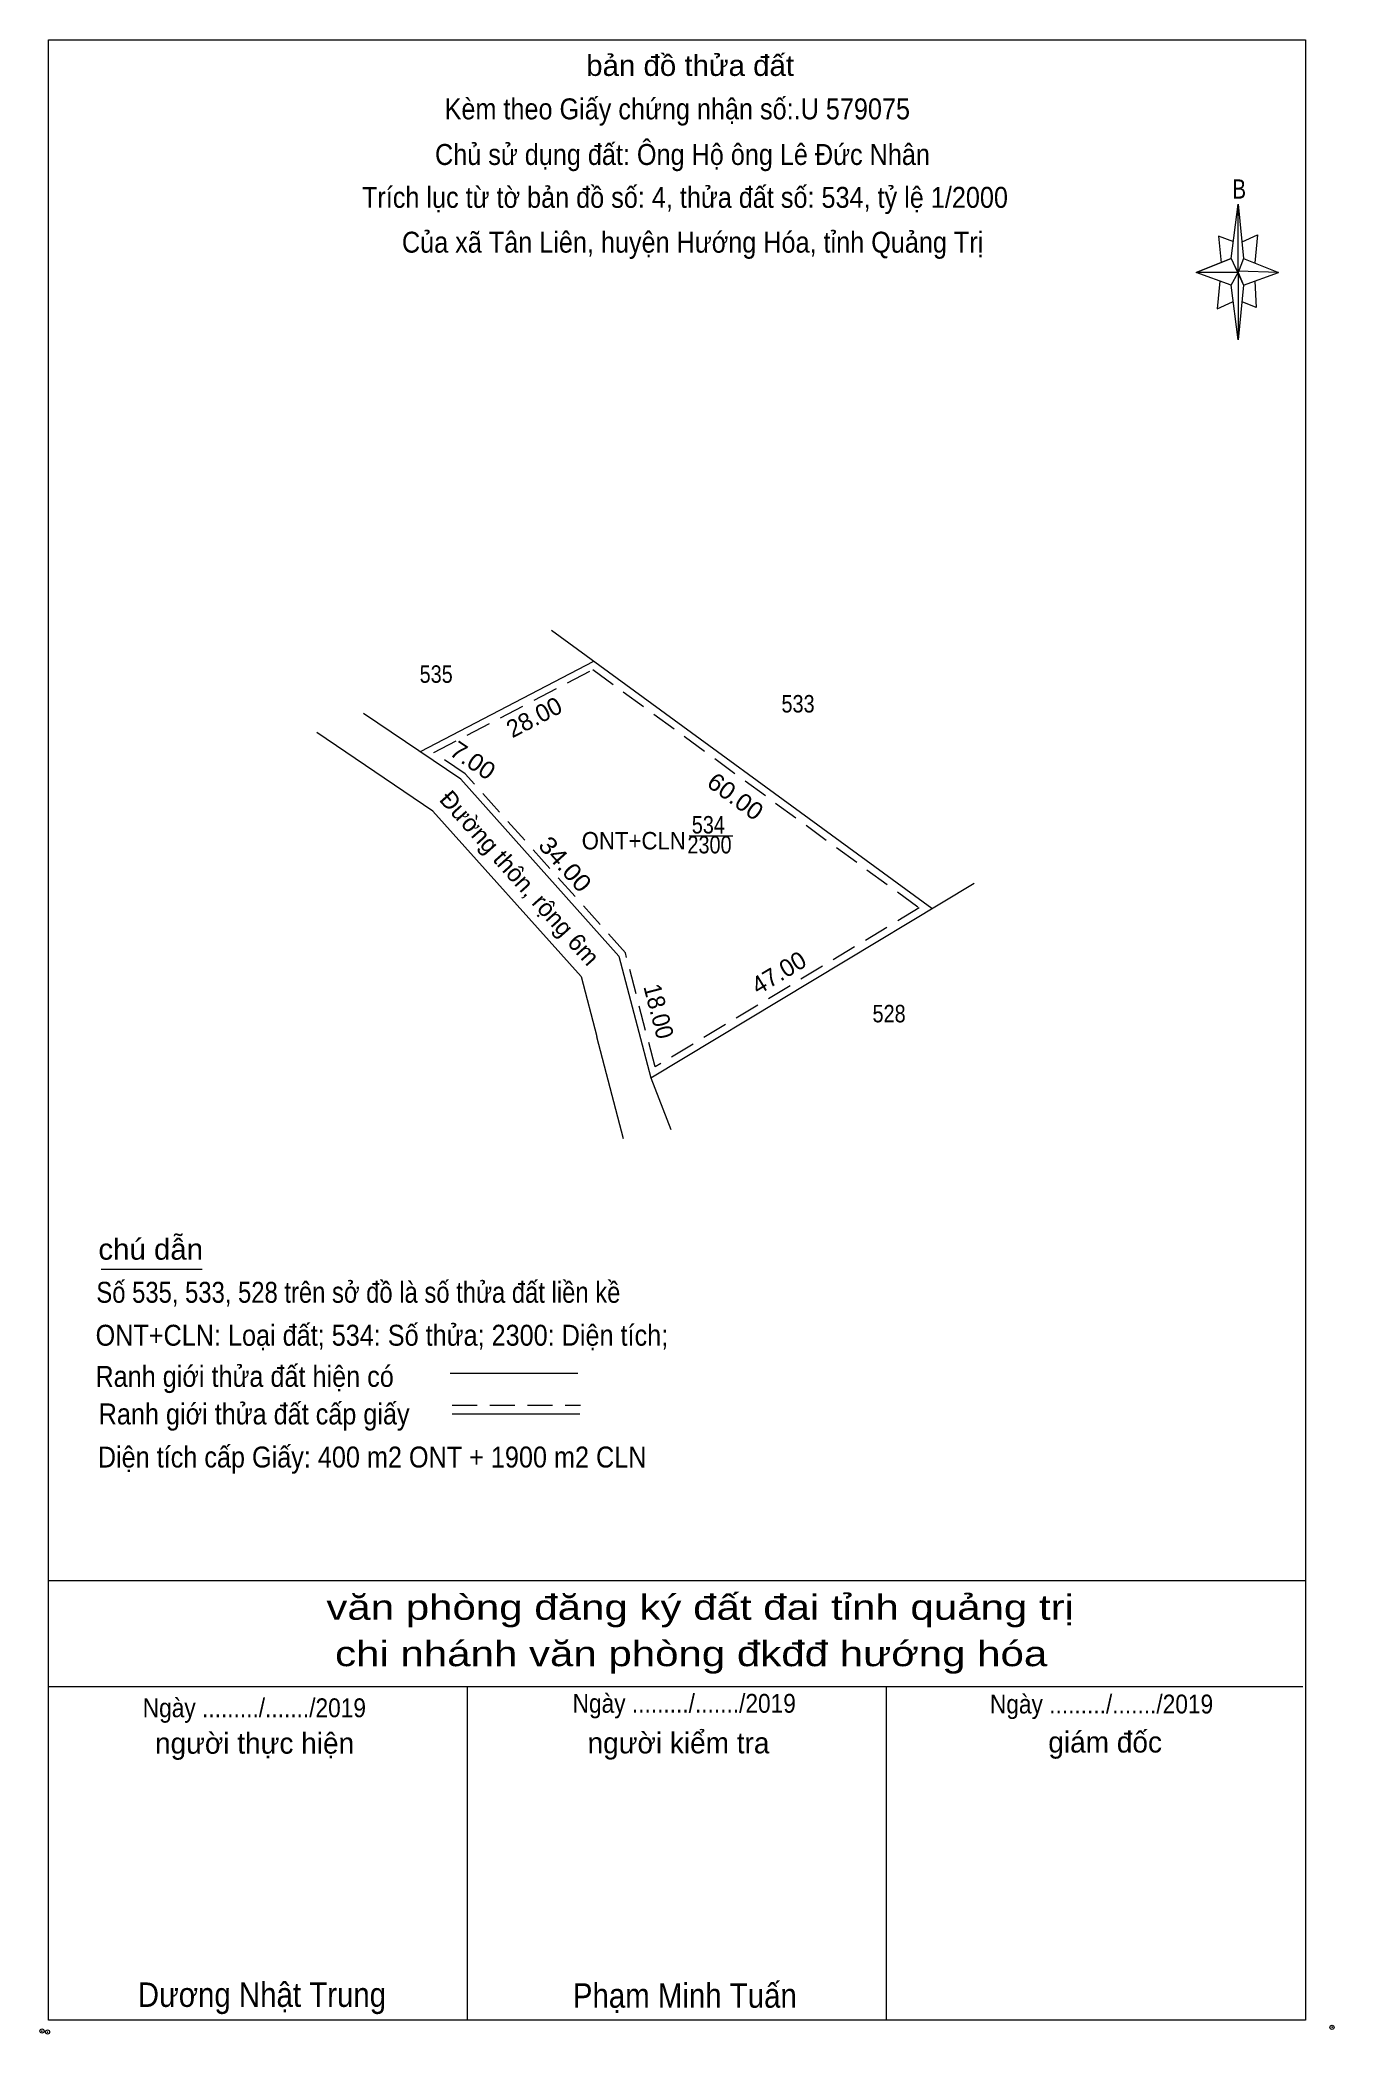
# Model space of a CAD drawing. Header units: metres. Extents: x 548287 to 548472, y 1838218 to 1838504.
import ezdxf
from ezdxf.enums import TextEntityAlignment as Align

# ---------------------------------------------------------------- set-up
doc = ezdxf.new("R2010")
doc.units = ezdxf.units.M
doc.header["$LTSCALE"] = 1.2
doc.header["$PDMODE"] = 32
doc.header["$PDSIZE"] = 0.6
doc.linetypes.add('MEDIUM_DASHED', pattern=[4.5, 3, -1.5])
for name, color, linetype, lineweight in [('1', 7, 'MEDIUM_DASHED', 13), ('10', 7, 'Continuous', 13), ('17', 7, 'Continuous', 13), ('23', 7, 'Continuous', 13), ('5', 7, 'Continuous', 13), ('55', 7, 'Continuous', 13), ('6', 7, 'Continuous', 13), ('63', 7, 'Continuous', 13)]:
    doc.layers.add(name, color=color, linetype=linetype, lineweight=lineweight)

msp = doc.modelspace()

# ---------------------------------------------------------------- linework, layer by layer
at = {"layer": '1'}
msp.add_lwpolyline([(548366.17, 1838413.88), (548412.91, 1838379.74), (548375.09, 1838356.97), (548370.82, 1838373.33), (548347.9, 1838398.94), (548343.39, 1838401.99)], close=True, dxfattribs=at)
at = {"layer": '10'}
msp.add_line((548374.46, 1838355.42), (548420.79, 1838383.31), dxfattribs=at)
at = {"layer": '17'}
msp.add_line((548295.76, 1838328.01), (548310.24, 1838328.01), dxfattribs=at)
at = {"layer": '23'}
for p, q in [((548369.91, 1838372.84), (548372.52, 1838362.86)), ((548364.48, 1838369.92), (548366.72, 1838361.34)), ((548366.71, 1838361.35), (548370.53, 1838346.71)), ((548372.52, 1838362.86), (548374.46, 1838355.42)), ((548374.46, 1838355.42), (548377.35, 1838348))]:
    msp.add_line(p, q, dxfattribs=at)
at = {"layer": '5'}
for p, q in [((548457.56, 1838472.72), (548458.56, 1838480.52)), ((548459.36, 1838472.72), (548464.36, 1838470.72)), ((548457.56, 1838468.92), (548452.56, 1838470.72)), ((548459.36, 1838468.92), (548458.56, 1838461.12)), ((548460.96, 1838469.52), (548461.16, 1838465.72)), ((548461.16, 1838465.72), (548459.16, 1838466.52)), ((548288.22, 1838283.45), (548468.22, 1838283.45)), ((548288.22, 1838268.25), (548467.82, 1838268.25)), ((548288.22, 1838268.25), (548467.82, 1838268.25)), ((548288.22, 1838268.25), (548467.82, 1838268.25)), ((548348.22, 1838220.45), (548348.22, 1838268.25)), ((548408.22, 1838220.45), (548408.22, 1838268.25))]:
    msp.add_line(p, q, dxfattribs=at)
for points in [[(548288.22, 1838504.05), (548468.22, 1838504.05), (548468.22, 1838220.45), (548288.22, 1838220.45)], [(548458.56, 1838480.52), (548459.36, 1838472.72), (548458.56, 1838470.72)], [(548458.56, 1838470.72), (548452.56, 1838470.72), (548457.56, 1838472.72), (548459.36, 1838468.92), (548464.36, 1838470.72), (548458.56, 1838470.92)], [(548458.56, 1838470.72), (548458.56, 1838461.12), (548457.56, 1838468.92)]]:
    msp.add_lwpolyline(points, close=True, dxfattribs=at)
for points in [[(548457.96, 1838475.12), (548455.76, 1838475.92), (548456.16, 1838472.12)], [(548459.16, 1838475.12), (548461.36, 1838476.12), (548460.96, 1838472.12)], [(548458.56, 1838470.72), (548457.56, 1838472.72), (548452.56, 1838470.72)], [(548458.56, 1838470.72), (548459.36, 1838468.92), (548464.36, 1838470.72)], [(548455.96, 1838469.52), (548455.56, 1838465.52), (548457.76, 1838466.52)], [(548468.22, 1838220.45), (548288.22, 1838220.45), (548288.22, 1838268.25)]]:
    msp.add_lwpolyline(points, dxfattribs=at)
for p in [(548287.28, 1838218.91), (548288.08, 1838218.77)]:
    msp.add_point(p, dxfattribs=at)
at = {"layer": '55'}
for p, q in [((548414.72, 1838379.66), (548360.24, 1838419.45)), ((548366.26, 1838415.05), (548341.44, 1838402.1))]:
    msp.add_line(p, q, dxfattribs=at)
for points in [[(548369.91, 1838372.84), (548347.24, 1838398.18), (548333.32, 1838407.59)], [(548364.48, 1838369.92), (548343.27, 1838393.62), (548326.65, 1838404.86)]]:
    msp.add_lwpolyline(points, dxfattribs=at)
at = {"layer": '6'}
for p, q in [((548345.72, 1838313.14), (548364, 1838313.14)), ((548346, 1838307.28), (548364.28, 1838307.28))]:
    msp.add_line(p, q, dxfattribs=at)
at = {"layer": '6', "linetype": 'MEDIUM_DASHED'}
msp.add_line((548346, 1838308.52), (548364.4, 1838308.52), dxfattribs=at)
at = {"layer": '6'}
msp.add_point((548472.02, 1838219.45), dxfattribs=at)
at = {"layer": '63'}
msp.add_line((548379.97, 1838390.09), (548386.21, 1838390.09), dxfattribs=at)

# ---------------------------------------------------------------- texts
at = {"layer": '1'}
for s, width, p in [('534', 0.85, (548382.705, 1838390.4)), ('ONT+CLN', 0.95, (548372.025, 1838388.12)), ('2300', 0.85, (548382.875, 1838387.55))]:
    msp.add_text(s, height=2.5, dxfattribs=dict(at, width=width)).set_placement(p, align=Align.CENTER)
at = {"layer": '5'}
for s, height, width, p in [('bản đồ thửa đất', 3, 1.05, (548380.1, 1838498.89)), ('Kèm theo Giấy chứng nhận số:.U 579075', 3, 0.9, (548378.26, 1838492.67)), ('Chủ sử dụng đất: Ông Hộ ông Lê Đức Nhân', 3, 0.9, (548379, 1838486.14)), ('Trích lục từ tờ bản đồ số: 4, thửa đất số: 534, tỷ lệ 1/2000 ', 3, 0.9, (548379.86, 1838480)), ('B', 2.755, 0.8, (548458.725, 1838481.32)), ('Của xã Tân Liên, huyện Hướng Hóa, tỉnh Quảng Trị', 3, 0.9, (548380.455, 1838473.58)), ('văn phòng đăng ký đất đai tỉnh quảng trị', 3.6, 1.25, (548381.535, 1838277.8)), ('chi nhánh văn phòng đkđđ hướng hóa', 3.6, 1.25, (548380.25, 1838271.16)), ('Ngày ........./......./2019', 2.7, 0.9, (548379.255, 1838264.49)), ('Ngày ........./......./2019', 2.7, 0.9, (548439.015, 1838264.39)), ('Ngày ........./......./2019', 2.7, 0.9, (548317.695, 1838263.85)), ('Dương Nhật Trung', 3.5, 0.9, (548318.78, 1838222.37)), ('Phạm Minh Tuấn', 3.5, 0.9, (548379.34, 1838222.25))]:
    msp.add_text(s, height=height, dxfattribs=dict(at, width=width)).set_placement(p, align=Align.CENTER)
for s, p in [('người thực hiện', (548317.725, 1838258.63)), ('người kiểm tra', (548378.435, 1838258.67)), ('giám đốc', (548439.53, 1838258.79))]:
    msp.add_text(s, height=3, dxfattribs=at).set_placement(p, align=Align.CENTER)
at = {"layer": '6'}
for s, width, p in [('chú dẫn', 1.05, (548295.36, 1838329.37)), ('Số 535, 533, 528 trên sở đồ là số thửa đất liền kề', 0.85, (548295.07, 1838323.2)), ('ONT+CLN: Loại đất; 534: Số thửa; 2300: Diện tích;', 0.9, (548294.96, 1838317.05)), ('Ranh giới thửa đất hiện có ', 0.9, (548294.94, 1838311.16)), ('Ranh giới thửa đất cấp giấy', 0.9, (548295.4, 1838305.78)), ('Diện tích cấp Giấy: 400 m2 ONT + 1900 m2 CLN', 0.9, (548295.28, 1838299.61))]:
    msp.add_text(s, height=3, dxfattribs=dict(at, width=width)).set_placement(p)
at = {"layer": '63', "width": 0.85}
for s, p in [('535', (548343.73, 1838411.98)), ('533', (548395.55, 1838407.73)), ('528', (548408.59, 1838363.36))]:
    msp.add_text(s, height=2.5, dxfattribs=at).set_placement(p, align=Align.CENTER)
at = {"layer": '63'}
for s, rotation, p in [('28.00', 27.554, (548358.337, 1838405.951)), ('Đường thôn, rộng 6m', 311.817, (548354.75, 1838383.208)), ('47.00', 31.052, (548393.435, 1838369.401))]:
    msp.add_text(s, height=2.5, rotation=rotation, dxfattribs=at).set_placement(p, align=Align.CENTER)
for s, rotation, width, p in [('7.00', 325.947, 1.05, (548348.29, 1838399.832)), ('60.00', 323.86, 1.05, (548385.848, 1838394.701)), ('34.00', 311.817, 1.1, (548361.268, 1838385.168)), ('18.00', 284.638, 0.95, (548374.39, 1838364.631))]:
    msp.add_text(s, height=2.5, rotation=rotation, dxfattribs=dict(at, width=width)).set_placement(p, align=Align.CENTER)

doc.saveas('drawing.dxf')
